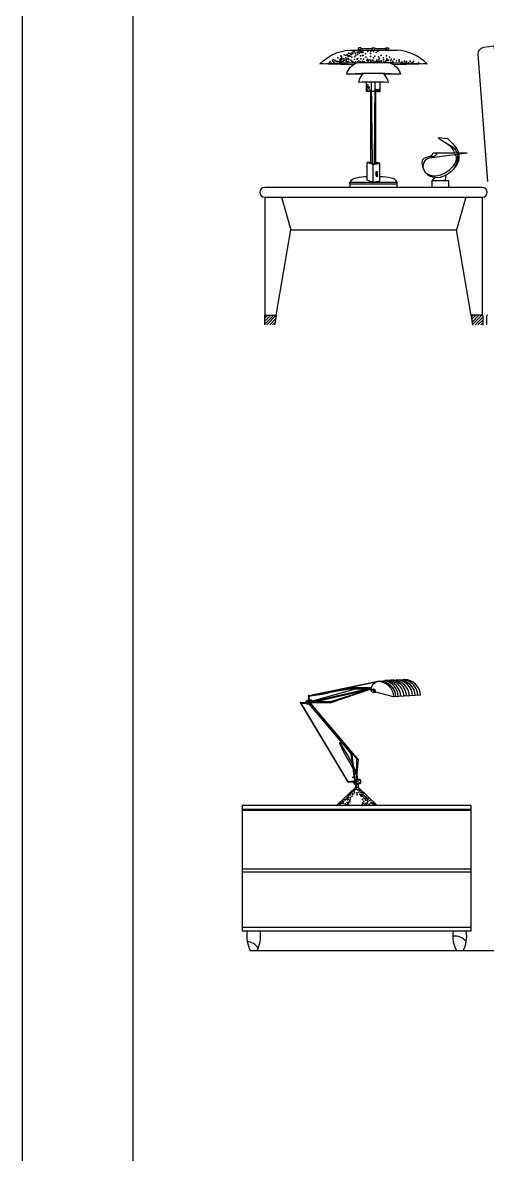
# Model space of a CAD drawing. Header units: inches. Extents: x 18.5 to 61, y 8.5 to 33.3.
# Drawn here: x 18.505 to 19.925, y 11.94 to 15.4 of the extents above; entities that cross this region are included whole.
import ezdxf

# ---------------------------------------------------------------- set-up
doc = ezdxf.new("R2010")
doc.units = ezdxf.units.IN
doc.header["$MEASUREMENT"] = 0
for name, color, linetype in [('02', 2, 'Continuous'), ('1', 1, 'Continuous'), ('4', 4, 'Continuous'), ('8', 8, 'Continuous'), ('kadrbm', 4, 'Continuous')]:
    doc.layers.add(name, color=color, linetype=linetype)

# ---------------------------------------------------------------- blocks, each defined once
blk = doc.blocks.new('kadrbm')
at = {"layer": 'kadrbm', "color": 4}
blk.add_lwpolyline([(0, 0), (0, 24.7972), (21, 24.7972), (21, 0), (0, 0)], close=True, dxfattribs=at)
blk.add_lwpolyline([(20.6631, 0.3257), (20.6631, 24.4603), (0.3369, 24.4603), (0.3369, 0.3257), (20.6631, 0.3257)], dxfattribs=at)

msp = doc.modelspace()

# ---------------------------------------------------------------- hatches: boundary and pattern name
at = {"layer": '8'}
h = msp.add_hatch(dxfattribs=at)
h.set_pattern_fill('ANSI31', color=256, scale=0.05, style=0)
h.set_pattern_definition([(45, (27.637874, 4.610509), (-0.0044194174, 0.0044194174), [])])
h.paths.add_polyline_path([(19.2436, 14.4758), (19.2756, 14.4758), (19.2804, 14.5034, 0.465152), (19.2784, 14.5058), (19.2456, 14.5058, 0.414214), (19.2436, 14.5038)])
h.paths.add_polyline_path([(19.912, 14.4758), (19.912, 14.5033, 0.414214), (19.91, 14.5053), (19.8771, 14.5053, 0.465152), (19.8752, 14.503), (19.8799, 14.4758)])

# ---------------------------------------------------------------- linework, layer by layer
at = {"layer": '02'}
for p, q in [((19.5559, 15.1888), (19.5559, 15.2176)), ((19.5741, 14.9696), (19.5709, 15.2179)), ((19.5797, 14.9695), (19.5826, 15.2179)), ((19.5978, 15.1888), (19.5978, 15.2176)), ((19.5978, 15.1888), (19.5559, 15.1888)), ((19.5692, 14.9702), (19.5692, 15.1888)), ((19.5846, 14.97), (19.5846, 15.1888)), ((19.7595, 15.002), (19.8637, 15.002)), ((19.8637, 15.0009), (19.7638, 14.9871)), ((19.5692, 14.9727), (19.5581, 14.9717)), ((19.5765, 14.9665), (19.5581, 14.9717)), ((19.5581, 14.9177), (19.5581, 14.9717)), ((19.5765, 14.9665), (19.5965, 14.9701)), ((19.5765, 14.9115), (19.5765, 14.9665)), ((19.5965, 14.9701), (19.5846, 14.9721)), ((19.5965, 14.915), (19.5965, 14.9702)), ((19.7638, 14.9255), (19.7563, 14.917)), ((19.7563, 14.917), (19.8063, 14.917)), ((19.7563, 14.8958), (19.7563, 14.917)), ((19.7967, 14.917), (19.7989, 14.933)), ((19.8063, 14.917), (19.8063, 14.8958)), ((19.5045, 14.9073), (19.5045, 14.9107)), ((19.5893, 13.3868), (19.6713, 13.3914)), ((19.3799, 13.3425), (19.5855, 13.3851)), ((19.3802, 13.3417), (19.5841, 13.3843)), ((19.3832, 13.3207), (19.5701, 13.3634)), ((19.3834, 13.3201), (19.57, 13.3627)), ((19.3835, 13.3236), (19.5707, 13.3663)), ((19.3838, 13.3242), (19.5365, 13.3669)), ((19.4339, 13.3207), (19.5701, 13.3634)), ((19.4449, 13.3207), (19.5701, 13.3634)), ((19.4955, 13.3634), (19.5701, 13.3634)), ((19.5049, 13.3669), (19.5709, 13.3669)), ((19.3557, 13.3209), (19.3701, 13.3222)), ((19.3557, 13.3207), (19.3701, 13.322)), ((19.3781, 13.3404), (19.3775, 13.3276)), ((19.3784, 13.3404), (19.3778, 13.3276)), ((19.3788, 13.3404), (19.3784, 13.3278)), ((19.3794, 13.3403), (19.3807, 13.3283)), ((19.3796, 13.3403), (19.3809, 13.3283)), ((19.4016, 13.3242), (19.4448, 13.3242)), ((19.7206, 13.3432), (19.6386, 13.3386)), ((19.3539, 13.3193), (19.4974, 13.0801)), ((19.3551, 13.3191), (19.4979, 13.0807)), ((19.3554, 13.3194), (19.3708, 13.3187)), ((19.3556, 13.3196), (19.3706, 13.319)), ((19.3557, 13.32), (19.3703, 13.3197)), ((19.3799, 13.3167), (19.5078, 13.1649)), ((19.3804, 13.3169), (19.5105, 13.1626)), ((19.4449, 13.3207), (19.3832, 13.3207)), ((19.3839, 13.3179), (19.5254, 13.1501)), ((19.3848, 13.3182), (19.5298, 13.1462)), ((19.4741, 13.1984), (19.4741, 13.1984)), ((19.4744, 13.1983), (19.4787, 13.1995)), ((19.4747, 13.1981), (19.4789, 13.1992)), ((19.4748, 13.1956), (19.4805, 13.1972)), ((19.4751, 13.1976), (19.4793, 13.1988)), ((19.4756, 13.1986), (19.4756, 13.1986)), ((19.5078, 13.1649), (19.5193, 13.0829)), ((19.5105, 13.1626), (19.5199, 13.0832)), ((19.5254, 13.1501), (19.5236, 13.0838)), ((19.5298, 13.1462), (19.5239, 13.085)), ((19.4987, 13.0797), (19.4987, 13.0797)), ((19.4997, 13.0788), (19.5161, 13.0784)), ((19.4999, 13.0799), (19.5177, 13.0816)), ((19.4999, 13.0797), (19.5175, 13.0814)), ((19.5236, 13.1056), (19.5269, 13.1061)), ((19.5239, 13.1054), (19.5272, 13.1059)), ((19.5247, 13.1028), (19.5239, 13.0839)), ((19.524, 13.1029), (19.5273, 13.1035)), ((19.525, 13.1029), (19.5242, 13.0839)), ((19.5243, 13.1049), (19.5275, 13.1054)), ((19.5254, 13.1029), (19.525, 13.084)), ((19.5261, 13.1031), (19.5277, 13.0845)), ((19.5263, 13.1031), (19.5278, 13.0845)), ((19.4982, 13.0783), (19.516, 13.0774)), ((19.4989, 13.0785), (19.516, 13.0777)), ((19.5217, 13.061), (19.5315, 13.061)), ((19.5226, 13.061), (19.5226, 13.0712)), ((19.5258, 13.061), (19.5258, 13.0719)), ((19.5311, 13.061), (19.5311, 13.0729)), ((19.1758, 12.9947), (19.8758, 12.9947)), ((19.1758, 12.9917), (19.8758, 12.9917)), ((19.1758, 12.8132), (19.8758, 12.8132)), ((19.1758, 12.8032), (19.8758, 12.8032))]:
    msp.add_line(p, q, dxfattribs=at)
for points in [[(19.4133, 15.2741, -0.178639), (19.5045, 15.3159), (19.6493, 15.3159)], [(19.5374, 15.3159), (19.5374, 15.3182, -0.204461), (19.5397, 15.3193, 0.555281), (19.5389, 15.3213), (19.5389, 15.3222), (19.5311, 15.3222), (19.5311, 15.3213, 0.555281), (19.5303, 15.3193, -0.204461), (19.5326, 15.3182), (19.5326, 15.3159)], [(19.5745, 15.3159), (19.5745, 15.3182, 0.204461), (19.5722, 15.3193, -0.555281), (19.573, 15.3213), (19.573, 15.3222), (19.5809, 15.3222), (19.5809, 15.3213, -0.555281), (19.5816, 15.3193, 0.204461), (19.5793, 15.3182), (19.5793, 15.3159)], [(19.6164, 15.3167, 0.094811), (19.6128, 15.3197), (19.5818, 15.3197)], [(19.6164, 15.3159), (19.6164, 15.3182, 0.204461), (19.6142, 15.3193, -0.555282), (19.6149, 15.3213), (19.6149, 15.3222), (19.6228, 15.3222), (19.6228, 15.3213, -0.555282), (19.6235, 15.3193, 0.204461), (19.6213, 15.3182), (19.6213, 15.3159)], [(19.5155, 15.2713, -0.005704), (19.4127, 15.2741, -0.023086), (19.741, 15.2741, -0.005704), (19.6383, 15.2713)], [(19.5441, 15.2419), (19.4943, 15.2419, -0.227544), (19.5271, 15.2776, -0.227544)], [(19.6267, 15.2776, -0.227544), (19.6595, 15.2419), (19.6097, 15.2419)], [(19.5841, 14.9433, -0.544955), (19.5856, 14.941, 0.064522), (19.5859, 14.9294)], [(19.5841, 14.9433), (19.5841, 14.9374, 0.108832), (19.5859, 14.9294)], [(19.5859, 14.9294), (19.5899, 14.9301, -0.055126), (19.5897, 14.9417, 0.486218), (19.5885, 14.944), (19.5843, 14.9433)], [(19.5712, 13.3555), (19.5699, 13.3558, -0.338972), (19.5893, 13.3868, -0.399625), (19.6386, 13.3386), (19.5838, 13.3524)], [(19.39, 13.3242, 0.283898), (19.386, 13.3295), (19.3737, 13.3267)], [(19.3768, 13.3158), (19.3842, 13.318, 0.10362), (19.3878, 13.3201)], [(19.474, 13.1981, 0.083661), (19.4737, 13.1981, 0.685038), (19.4738, 13.1955)], [(19.4741, 13.1953), (19.4801, 13.197, 0.077868), (19.4805, 13.1973)], [(19.5209, 13.0821, 0.083661), (19.5198, 13.082, 0.685038), (19.5208, 13.0719, 0.685038)], [(19.5221, 13.0711), (19.5362, 13.074, 0.641064), (19.534, 13.0856), (19.5204, 13.0833)], [(19.5232, 13.1054, 0.083661), (19.5229, 13.1053, 0.685038), (19.523, 13.1028)], [(19.5233, 13.1026), (19.527, 13.1032, 0.641064), (19.5266, 13.1062), (19.5231, 13.1057)], [(19.5217, 13.061), (19.4658, 13.0083, 0.414214), (19.465, 13.0075), (19.465, 13.0067)], [(19.5866, 13.0067), (19.5866, 13.0075, 0.414214), (19.5858, 13.0083), (19.5315, 13.061)]]:
    msp.add_lwpolyline(points, format="xyb", dxfattribs=at)
for points in [[(19.572, 15.3197), (19.541, 15.3197)], [(19.5965, 14.915), (19.5765, 14.9115), (19.5581, 14.9177)], [(19.5899, 14.9422), (19.5858, 14.9415)], [(19.6493, 14.9107), (19.5045, 14.9107)], [(19.5045, 14.9073), (19.6493, 14.9073)], [(19.5049, 14.9073), (19.5049, 14.8958)], [(19.6493, 14.8958), (19.6493, 14.9107)], [(19.5747, 13.358), (19.5785, 13.3568), (19.5783, 13.3564), (19.5746, 13.3576), (19.5747, 13.358)], [(19.3554, 13.3213), (19.3544, 13.3214)], [(19.3744, 13.323), (19.3769, 13.32), (19.3765, 13.3197), (19.374, 13.3227), (19.3744, 13.323)], [(19.3799, 13.3425), (19.3788, 13.3426)], [(19.5784, 13.3516), (19.5838, 13.3524)], [(19.3538, 13.3193), (19.3551, 13.3191)], [(19.4786, 13.1996), (19.4739, 13.1984)], [(19.4991, 13.0809), (19.4979, 13.0806)], [(19.4983, 13.0783), (19.4996, 13.0787)], [(19.5192, 13.0779), (19.523, 13.0766), (19.5229, 13.0761), (19.5191, 13.0774), (19.5193, 13.0779)], [(19.8758, 12.6337), (19.1758, 12.6337)], [(19.8758, 12.6217), (19.1758, 12.6217)]]:
    msp.add_lwpolyline(points, dxfattribs=at)
for points in [[(19.3537, 13.3193, 0.130303), (19.354, 13.3192, 0.331854), (19.3547, 13.3211, 0.328319), (19.3542, 13.3214, 0.500332)], [(19.378, 13.3405, 0.130303), (19.3784, 13.3404, 0.331854), (19.3791, 13.3424, 0.328319), (19.3786, 13.3427, 0.500332)], [(19.4739, 13.1953, 0.130303), (19.4744, 13.1953, 0.576801), (19.4746, 13.1982, 0.264517), (19.4737, 13.1983, 0.710752)], [(19.4981, 13.0783, 0.130303), (19.4985, 13.0784, 0.331854), (19.4983, 13.0805, 0.328319), (19.4977, 13.0806, 0.500332)], [(19.5211, 13.0711, 0.130303), (19.523, 13.0714, 0.576801), (19.5231, 13.0826, 0.264517), (19.5195, 13.083, 0.710752)], [(19.5231, 13.1026, 0.130303), (19.5236, 13.1026, 0.576801), (19.5238, 13.1054, 0.264517), (19.5229, 13.1056, 0.710752)]]:
    msp.add_lwpolyline(points, format="xyb", close=True, dxfattribs=at)
for centre in [(19.5767, 13.357), (19.3754, 13.3213)]:
    msp.add_circle(centre, 0.00565, dxfattribs=at)
for centre, radius, start, end in [((19.5472, 15.3086), 0.0127, 119.1208, 140.2305), ((19.6375, 15.1684), 0.1479, 45.5945, 85.4316), ((19.5769, 14.2604), 0.9842, 85.7804, 94.2196), ((19.5753, 15.2103), 0.0445, 130.1548, 171.8287), ((19.5784, 15.2103), 0.0445, 8.1713, 49.8452), ((19.5769, 14.4592), 0.7588, 86.5578, 93.4422), ((19.5774, 15.0154), 0.0459, 259.6228, 278.9967), ((19.5288, 14.8967), 0.0281, 98.4064, 150.0209), ((19.5778, 14.6311), 0.2981, 93.798, 100.2614), ((19.5778, 14.6311), 0.2981, 79.7386, 86.398), ((19.6294, 14.9034), 0.0212, 20.3456, 85.9287), ((19.6461, 13.34), 0.0501, 2.0446, 89.8396), ((19.6545, 13.34), 0.0501, 2.6306, 89.1762), ((19.6626, 13.3414), 0.0501, 1.5315, 84.5393), ((19.6706, 13.3414), 0.0501, 2.0446, 89.1762), ((19.1173, 14.9962), 1.6763, 279.0136, 283.5969), ((21.1831, 3.0004), 10.4965, 99.02708, 99.86563), ((19.5957, 13.3367), 0.0501, 2.62, 89.1762), ((19.6028, 13.3386), 0.0501, 0.9228, 81.157), ((19.6197, 13.3386), 0.0501, 2.0096, 97.716), ((19.6103, 13.3386), 0.0501, 1.4059, 83.743), ((19.6282, 13.339), 0.0501, 2.0154, 97.6411), ((19.6367, 13.3395), 0.0501, 2.0212, 97.5649), ((19.3533, 13.3205), 0.000993, 300.7534, 34.996), ((19.3544, 13.3203), 0.00141, 300.6413, 96.6474), ((19.3777, 13.3417), 0.00105, 300.7534, 40.784), ((19.3876, 13.3217), 0.00454, 146.492, 201.5266), ((19.3983, 13.3223), 0.00275, 324.8716, 43.8406), ((19.3791, 13.3102), 0.00958, 340.1124, 32.8956), ((19.3798, 13.3101), 0.00941, 337.0751, 22.6279), ((19.4733, 13.1967), 0.0011, 315.8031, 109.8254), ((20.2156, 13.5482), 0.8217, 205.4248, 212.5883), ((18.7308, 12.728), 0.8804, 25.4305, 32.1083), ((19.4984, 13.0796), 0.00146, 324.571, 120.7116), ((19.4972, 13.0793), 0.00109, 324.8773, 59.1199), ((19.5141, 13.0845), 0.00793, 47.5431, 107.8683), ((19.5144, 13.0835), 0.00822, 45.6214, 105.6239), ((19.5178, 13.0765), 0.00538, 317.0855, 61.4366), ((19.5225, 13.104), 0.0011, 315.8031, 60.4731), ((19.8246, 12.5598), 0.0475, 40.843, 95.9088), ((19.1852, 12.5446), 0.0466, 32.9566, 82.7614)]:
    msp.add_arc(centre, radius, start, end, dxfattribs=at)
for points, knots in [([(19.8254, 15.002), (19.8233, 15.0071), (19.8146, 15.0271), (19.7535, 15.0526), (19.7914, 15.0474), (19.8052, 15.0456)], [136.132183, 136.132183, 136.132183, 136.132183, 147.226606, 180.988529, 200.496136, 200.496136, 200.496136, 200.496136]), ([(19.7978, 15.0317), (19.8077, 15.0273), (19.8222, 15.0207), (19.8298, 15.0067), (19.8315, 15.002)], [0, 0, 0, 0, 20.62058, 30.054702, 30.054702, 30.054702, 30.054702]), ([(19.838, 14.9974), (19.8381, 14.9968), (19.8415, 14.9729), (19.8069, 14.9229), (19.7344, 14.9223), (19.717, 14.9904), (19.7537, 14.9885), (19.7583, 14.9993), (19.7595, 15.002)], [38.626641, 38.626641, 38.626641, 38.626641, 39.881801, 89.959295, 127.798824, 157.940855, 174.456676, 180.055182, 180.055182, 180.055182, 180.055182]), ([(19.7648, 14.9871), (19.7528, 14.9863), (19.7307, 14.9847), (19.7243, 14.9459), (19.7596, 14.9254), (19.7953, 14.9385), (19.8215, 14.9584), (19.8343, 14.9821), (19.829, 14.9934), (19.8279, 14.996)], [0, 0, 0, 0, 21.09917, 38.676394, 60.076876, 87.213349, 107.936622, 126.385163, 131.817526, 131.817526, 131.817526, 131.817526]), ([(19.833, 14.9967), (19.8336, 14.9939), (19.8355, 14.9777), (19.8282, 14.9632), (19.8213, 14.9514)], [33.559119, 33.559119, 33.559119, 33.559119, 39.068987, 64.646446, 64.646446, 64.646446, 64.646446]), ([(19.577, 13.3517), (19.5774, 13.3518), (19.5778, 13.352), (19.5787, 13.3523), (19.5792, 13.3528), (19.5799, 13.3539), (19.5801, 13.3545), (19.5805, 13.3559), (19.5807, 13.3566), (19.5804, 13.3582), (19.5801, 13.3589), (19.5796, 13.3599), (19.5791, 13.3604), (19.5783, 13.3612), (19.5779, 13.3615), (19.5772, 13.3617), (19.5769, 13.3618), (19.5766, 13.3618), (19.5766, 13.3618), (19.5766, 13.3618), (19.5765, 13.3618)], [3.294068, 3.294068, 3.294068, 3.294068, 3.647859, 3.647859, 4.043866, 4.043866, 4.439873, 4.439873, 4.83588, 4.83588, 5.231886, 5.231886, 5.627893, 5.627893, 6.0239, 6.0239, 6.283185, 6.283185, 6.283185, 6.295262, 6.295262, 6.295262, 6.295262]), ([(19.3755, 13.3161), (19.3759, 13.3161), (19.3763, 13.3162), (19.3772, 13.3165), (19.3778, 13.317), (19.3785, 13.3181), (19.3788, 13.3187), (19.3792, 13.32), (19.3794, 13.3207), (19.3793, 13.3223), (19.379, 13.3231), (19.3785, 13.3241), (19.378, 13.3246), (19.3773, 13.3255), (19.3769, 13.3258), (19.3762, 13.326), (19.3759, 13.3261), (19.3756, 13.3261), (19.3756, 13.3261), (19.3756, 13.3261), (19.3756, 13.3261)], [3.294068, 3.294068, 3.294068, 3.294068, 3.647859, 3.647859, 4.043866, 4.043866, 4.439873, 4.439873, 4.83588, 4.83588, 5.231886, 5.231886, 5.627893, 5.627893, 6.0239, 6.0239, 6.283185, 6.283185, 6.283185, 6.295262, 6.295262, 6.295262, 6.295262]), ([(19.4738, 13.1955), (19.4739, 13.1955), (19.474, 13.1955), (19.4743, 13.1956), (19.4744, 13.1957), (19.4746, 13.196), (19.4747, 13.1961), (19.4749, 13.1964), (19.4749, 13.1966), (19.4749, 13.197), (19.4748, 13.1972), (19.4747, 13.1975), (19.4746, 13.1976), (19.4745, 13.1979), (19.4744, 13.198), (19.4742, 13.198), (19.4741, 13.1981), (19.474, 13.1981), (19.474, 13.1981), (19.474, 13.1981), (19.474, 13.1981)], [3.294068, 3.294068, 3.294068, 3.294068, 3.647859, 3.647859, 4.043866, 4.043866, 4.439873, 4.439873, 4.83588, 4.83588, 5.231886, 5.231886, 5.627893, 5.627893, 6.0239, 6.0239, 6.283185, 6.283185, 6.283185, 6.295262, 6.295262, 6.295262, 6.295262]), ([(19.5208, 13.0719), (19.5212, 13.0719), (19.5216, 13.0721), (19.5225, 13.0724), (19.5231, 13.0728), (19.5239, 13.074), (19.5242, 13.0745), (19.5246, 13.0759), (19.5248, 13.0767), (19.5247, 13.0782), (19.5244, 13.079), (19.5239, 13.0801), (19.5234, 13.0806), (19.5227, 13.0814), (19.5223, 13.0817), (19.5216, 13.082), (19.5213, 13.0821), (19.521, 13.0821), (19.521, 13.0821), (19.5209, 13.0821), (19.5209, 13.0821)], [3.294068, 3.294068, 3.294068, 3.294068, 3.647859, 3.647859, 4.043866, 4.043866, 4.439873, 4.439873, 4.83588, 4.83588, 5.231886, 5.231886, 5.627893, 5.627893, 6.0239, 6.0239, 6.283185, 6.283185, 6.283185, 6.295262, 6.295262, 6.295262, 6.295262]), ([(19.523, 13.1028), (19.5231, 13.1028), (19.5232, 13.1028), (19.5235, 13.1029), (19.5236, 13.103), (19.5238, 13.1032), (19.5239, 13.1034), (19.524, 13.1037), (19.5241, 13.1039), (19.5241, 13.1043), (19.524, 13.1045), (19.5239, 13.1048), (19.5238, 13.1049), (19.5236, 13.1052), (19.5235, 13.1052), (19.5234, 13.1053), (19.5233, 13.1053), (19.5232, 13.1054), (19.5232, 13.1054), (19.5232, 13.1054), (19.5232, 13.1054)], [3.294068, 3.294068, 3.294068, 3.294068, 3.647859, 3.647859, 4.043866, 4.043866, 4.439873, 4.439873, 4.83588, 4.83588, 5.231886, 5.231886, 5.627893, 5.627893, 6.0239, 6.0239, 6.283185, 6.283185, 6.283185, 6.295262, 6.295262, 6.295262, 6.295262])]:
    msp.add_open_spline(points, degree=3, knots=knots, dxfattribs=at)
msp.add_open_spline([(19.8031, 15.0456), (19.8176, 15.0317), (19.8321, 15.0179), (19.8369, 15.002)], degree=3, dxfattribs=at)
msp.add_spline([(19.7595, 15.002), (19.7702, 14.9978), (19.7659, 14.9924), (19.7478, 14.9903)], degree=3, dxfattribs=at)
for p in [(19.4776, 15.2979), (19.4795, 15.295), (19.487, 15.301), (19.4923, 15.2989), (19.4965, 15.3021), (19.4984, 15.2983), (19.5006, 15.3062), (19.5007, 15.2961), (19.5029, 15.2995), (19.5062, 15.305), (19.5062, 15.2972), (19.508, 15.3041), (19.5096, 15.3028), (19.5111, 15.2937), (19.5122, 15.3083), (19.5143, 15.3052), (19.5164, 15.3115), (19.5195, 15.3115), (19.5196, 15.2961), (19.5207, 15.3061), (19.5229, 15.3006), (19.5268, 15.3073), (19.5285, 15.3095), (19.5296, 15.3028), (19.5318, 15.3106), (19.5341, 15.3061), (19.5373, 15.3094), (19.5374, 15.2983), (19.5385, 15.3106), (19.5408, 15.3084), (19.5419, 15.3117), (19.543, 15.2995), (19.5446, 15.3083), (19.5452, 15.3095), (19.5457, 15.2989), (19.553, 15.3039), (19.5541, 15.2937), (19.5597, 15.3117), (19.5675, 15.305), (19.5677, 15.2958), (19.5686, 15.3117), (19.5775, 15.3117), (19.5813, 15.2968), (19.5853, 15.3084), (19.5908, 15.3117), (19.5928, 15.2947), (19.6001, 15.2989), (19.6169, 15.2979), (19.6263, 15.2937), (19.4428, 15.2783), (19.445, 15.2794), (19.4483, 15.2761), (19.4514, 15.2832), (19.4535, 15.2874), (19.4561, 15.2794), (19.4587, 15.2853), (19.4628, 15.2817), (19.4673, 15.2806), (19.4682, 15.2926), (19.4717, 15.2806), (19.4734, 15.2769), (19.474, 15.2861), (19.4762, 15.2894), (19.4762, 15.285), (19.4762, 15.2806), (19.4786, 15.279), (19.4806, 15.2883), (19.4807, 15.2916), (19.4818, 15.2822), (19.4818, 15.279), (19.4851, 15.2817), (19.486, 15.2853), (19.4862, 15.2906), (19.4895, 15.285), (19.4929, 15.2917), (19.4933, 15.2822), (19.4944, 15.2874), (19.4965, 15.279), (19.4973, 15.2906), (19.4975, 15.2801), (19.4996, 15.2895), (19.5007, 15.2806), (19.5018, 15.2883), (19.5074, 15.285), (19.5111, 15.2822), (19.5143, 15.2801), (19.5195, 15.2874), (19.5216, 15.2801), (19.5268, 15.2885), (19.5279, 15.2801), (19.5296, 15.2906), (19.5318, 15.2828), (19.5363, 15.279), (19.5373, 15.2801), (19.538, 15.289), (19.543, 15.2817), (19.5457, 15.2801), (19.5467, 15.2885), (19.5499, 15.2801), (19.5572, 15.2843), (19.5589, 15.2881), (19.5608, 15.2817), (19.5641, 15.2861), (19.5687, 15.2853), (19.5687, 15.2822), (19.5719, 15.2806), (19.575, 15.2853), (19.5771, 15.2926), (19.5792, 15.2811), (19.5816, 15.2803), (19.5859, 15.2812), (19.5868, 15.2847), (19.5918, 15.2801), (19.592, 15.2861), (19.5953, 15.2906), (19.5964, 15.2821), (19.5991, 15.279), (19.6012, 15.2832), (19.6012, 15.279), (19.6075, 15.2926), (19.6075, 15.2861), (19.6085, 15.2801), (19.6127, 15.278), (19.6138, 15.2812), (19.6156, 15.2829), (19.6176, 15.2894), (19.6187, 15.2861), (19.6209, 15.2839), (19.6231, 15.285), (19.6298, 15.2828), (19.6309, 15.2883), (19.6365, 15.2817), (19.6398, 15.2883), (19.6476, 15.2828), (19.6554, 15.2861), (19.6554, 15.2817), (19.6632, 15.2794), (19.6721, 15.2817), (19.6777, 15.2806), (19.6839, 15.2769), (19.6892, 15.2822), (19.6954, 15.278), (19.6996, 15.2811), (19.7143, 15.2769), (19.5577, 15.2001), (19.5577, 15.1945), (19.559, 15.1905), (19.5593, 15.2098), (19.5593, 15.2046), (19.5614, 15.1994), (19.5617, 15.1905), (19.5635, 15.2025), (19.5645, 15.1952), (19.5687, 15.191), (19.5834, 15.1901), (19.5841, 15.1955), (19.5844, 15.1945), (19.5881, 15.1901), (19.5894, 15.1941), (19.5931, 15.1948), (19.5958, 15.1965), (19.5958, 15.1895), (19.5841, 15.1888), (19.5901, 15.1891), (19.5673, 14.9711), (19.5853, 14.971), (19.5896, 14.9708), (19.379, 13.3269), (19.3801, 13.3263), (19.3858, 13.3288), (19.3809, 13.3183), (19.3861, 13.3192), (19.5241, 13.0831), (19.5289, 13.0811), (19.5302, 13.0839), (19.534, 13.0854), (19.5345, 13.0855), (19.5361, 13.0827), (19.5073, 13.0453), (19.5098, 13.0465), (19.5124, 13.0501), (19.5157, 13.0526), (19.517, 13.0548), (19.5184, 13.0486), (19.5192, 13.0449), (19.5195, 13.0536), (19.5202, 13.0567), (19.5245, 13.0561), (19.5247, 13.0608), (19.5263, 13.0453), (19.527, 13.0733), (19.5277, 13.0539), (19.5308, 13.0742), (19.5323, 13.055), (19.5324, 13.0472), (19.5328, 13.0744), (19.534, 13.0524), (19.5346, 13.0548), (19.5359, 13.0526), (19.536, 13.0753), (19.5384, 13.0473), (19.5418, 13.0465), (19.5443, 13.0453), (19.4729, 13.0117), (19.4751, 13.0117), (19.4774, 13.0147), (19.4806, 13.0131), (19.482, 13.0159), (19.4834, 13.02), (19.4848, 13.0131), (19.4856, 13.0185), (19.4881, 13.0235), (19.4905, 13.0114), (19.4906, 13.0235), (19.4931, 13.026), (19.4963, 13.016), (19.4969, 13.031), (19.4972, 13.0283), (19.4972, 13.0241), (19.4991, 13.0137), (19.4994, 13.0323), (19.5, 13.0255), (19.5006, 13.0373), (19.5006, 13.0117), (19.5017, 13.0165), (19.5032, 13.0398), (19.5049, 13.0174), (19.5052, 13.022), (19.5055, 13.0311), (19.5055, 13.0255), (19.5057, 13.0385), (19.5058, 13.0421), (19.5107, 13.0335), (19.5126, 13.0392), (19.5129, 13.0426), (19.5143, 13.04), (19.5267, 13.0414), (19.527, 13.0385), (19.5353, 13.0415), (19.5379, 13.0366), (19.5407, 13.034), (19.5409, 13.0398), (19.5433, 13.0147), (19.5439, 13.0243), (19.5445, 13.0369), (19.5448, 13.0343), (19.5458, 13.0421), (19.5473, 13.0131), (19.5479, 13.0286), (19.5479, 13.0194), (19.5495, 13.0357), (19.5502, 13.0269), (19.5522, 13.0323), (19.5534, 13.0122), (19.5537, 13.0231), (19.5547, 13.0323), (19.5547, 13.0285), (19.5562, 13.0106), (19.558, 13.0241), (19.558, 13.0145), (19.5594, 13.0186), (19.5597, 13.0272), (19.5597, 13.0235), (19.5608, 13.0297), (19.5636, 13.0103), (19.5663, 13.0218), (19.5691, 13.0131), (19.5705, 13.0159), (19.5733, 13.0131), (19.5746, 13.0146), (19.5765, 13.0118), (19.58, 13.0104), (19.4751, 13.009), (19.4955, 13.0092), (19.5428, 13.009), (19.5496, 13.0083), (19.5554, 13.009), (19.5809, 13.009)]:
    msp.add_point(p, dxfattribs=at)
at = {"layer": '1'}
msp.add_line((22.4208, 12.5617), (19.2008, 12.5617), dxfattribs=at)
at = {"layer": '4'}
for p, q in [((19.2446, 14.8658), (19.9106, 14.8658)), ((19.2955, 14.8658), (19.3246, 14.7658)), ((19.8597, 14.8658), (19.8306, 14.7658)), ((19.2797, 14.5053), (19.3246, 14.7658)), ((19.3246, 14.7658), (19.8306, 14.7658)), ((19.8756, 14.5046), (19.8306, 14.7658)), ((19.2436, 14.5038), (19.2436, 14.4758)), ((19.2456, 14.5058), (19.2784, 14.5058)), ((19.2756, 14.4758), (19.2804, 14.5034)), ((19.9236, 14.4758), (19.9236, 14.5038)), ((19.8758, 13.0067), (19.1758, 13.0067)), ((19.1758, 13.0067), (19.1758, 12.6217)), ((19.8758, 12.6217), (19.8758, 13.0067))]:
    msp.add_line(p, q, dxfattribs=at)
for points in [[(19.9265, 14.9139), (19.8971, 15.3031, -0.40152), (19.9146, 15.3245), (19.9451, 15.3285), (20.0084, 14.9329)], [(19.9106, 14.5052), (19.9106, 14.8658, 0.967186), (19.9096, 14.8958), (19.2446, 14.8958, 1), (19.2446, 14.8658), (19.2446, 14.5055)], [(19.912, 14.4753), (19.912, 14.5033, 0.414214), (19.91, 14.5053), (19.8771, 14.5053, 0.465152), (19.8752, 14.503), (19.8799, 14.4753)]]:
    msp.add_lwpolyline(points, format="xyb", dxfattribs=at)
for centre, radius, start, end in [((19.2456, 14.5038), 0.002, 90, 180), ((19.2784, 14.5038), 0.002, 350.2176, 90), ((19.9256, 14.5038), 0.002, 90, 180), ((19.2882, 12.6071), 0.0985, 171.4719, 207.4528), ((19.1334, 12.6071), 0.0985, 332.5472, 8.5281), ((19.9182, 12.6071), 0.0985, 171.4719, 207.4528), ((19.7634, 12.6071), 0.0985, 332.5472, 8.5281)]:
    msp.add_arc(centre, radius, start, end, dxfattribs=at)

# ---------------------------------------------------------------- block references
at = {"layer": 'kadrbm'}
msp.add_blockref('kadrbm', (18.5047, 8.4798), dxfattribs=at)

doc.saveas('drawing.dxf')
